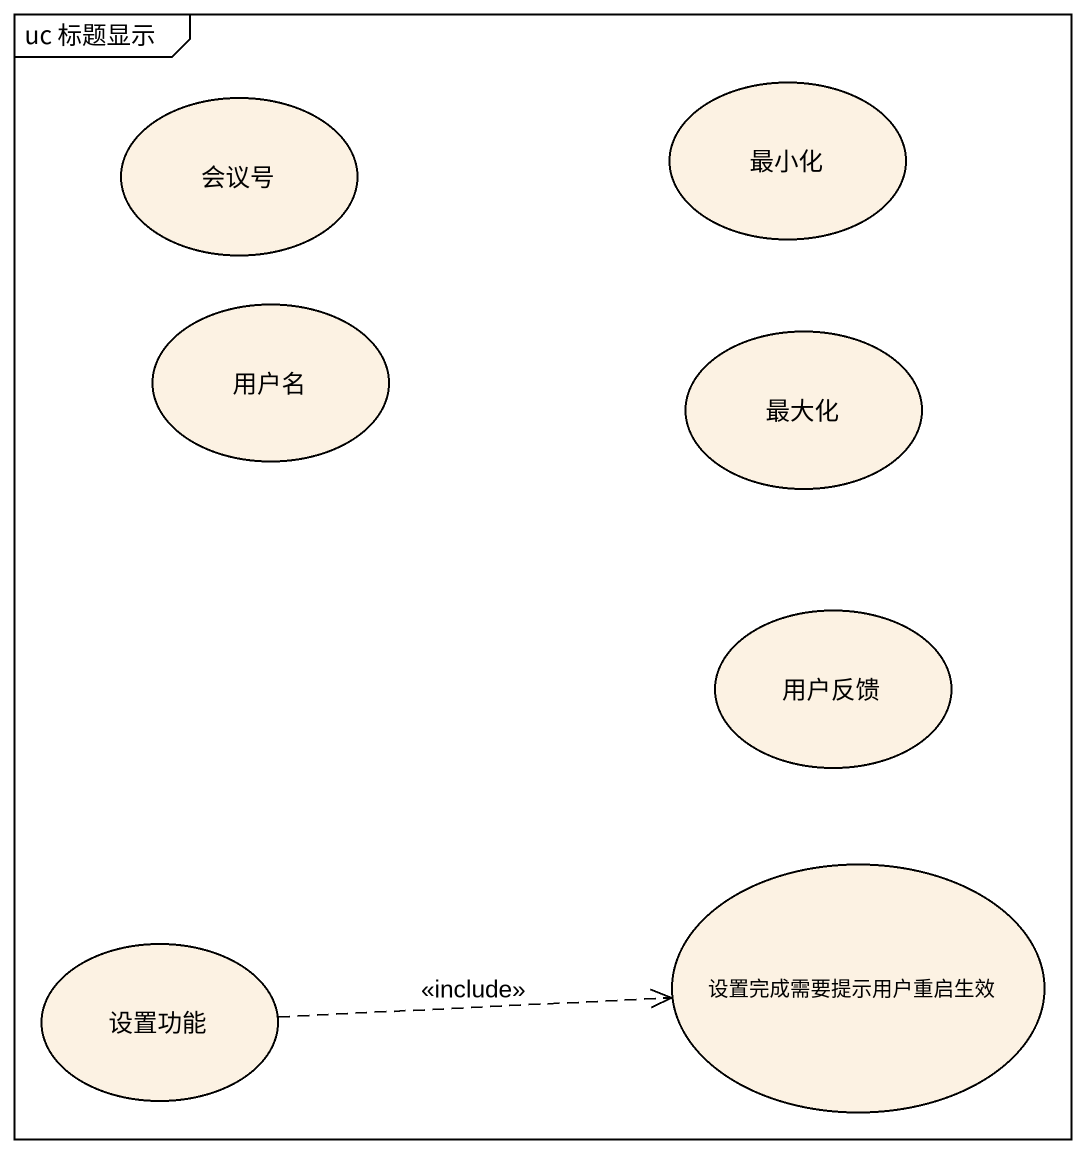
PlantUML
@startuml
mainframe uc 标题显示
usecase 会议号
usecase 最小化
usecase 用户名
usecase 最大化
usecase 用户反馈
usecase 设置完成需要提示用户重启生效
usecase 设置功能
设置功能 .right.> 设置完成需要提示用户重启生效 : <<include>>
@enduml
